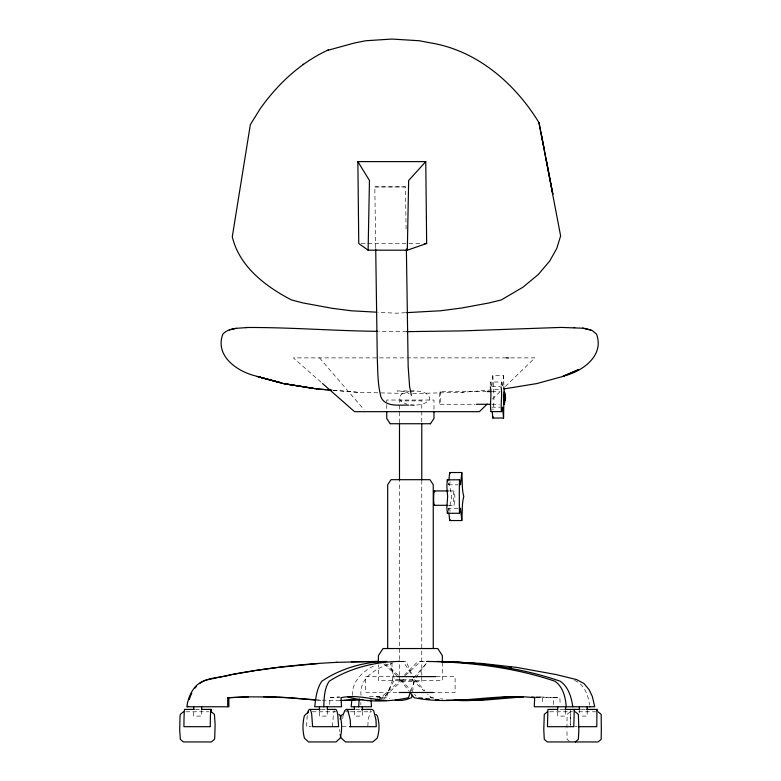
<?xml version="1.0" encoding="UTF-8"?>
<svg xmlns="http://www.w3.org/2000/svg" width="781" height="781" viewBox="0 0 781 781"><rect width="100%" height="100%" fill="white"/><g stroke="black" fill="none" stroke-linecap="round" stroke-linejoin="round"><path stroke-width="0.59" stroke-dasharray="3.9 2.93" d="M399.491 676.59L399.491 681.462L421.769 681.462L421.769 676.59M399.491 675.37L399.491 660.726M399.491 659.506L399.491 481.379M399.491 422.814L399.491 400.858L421.769 400.858L421.769 422.814M421.769 675.37L421.769 481.379M442.349 662.425L442.349 680.632L378.385 680.632L378.385 664.699M570.442 725.422L570.501 710.769M579.336 712.662L579.336 710.368M587.185 710.368L587.185 716.099L579.863 716.099M332.501 726.496L333.38 714.498A17.153 3.085 90 0 1 334.366 710.769M450.11 481.682C448.548 487.217 451.662 491.337 451.682 496.531C451.662 501.724 448.548 505.844 450.11 511.379M503.882 385.306L503.55 375.602L492.85 375.602L491.942 385.863M553.592 704.501L553.836 697.716L559.899 697.716L560.143 704.501M367.841 726.125L368.183 719.672L370.487 710.632M490.361 385.404L490.839 382.016L501.539 382.016L502.212 385.482M501.06 385.404L501.539 382.016M361.037 695.373C358.87 677.059 377.975 667.247 392.853 662.884M329.641 704.501L330.08 697.716L339.589 696.779M448.733 483.048L448.421 484.806L448.157 483.703M502.642 385.863L503.55 375.602M307.226 715.601L306.494 726.681L311.307 726.681M352.377 695.373C351.997 681.686 362.15 671.631 373.728 665.978M412.524 691.683L414.281 679.607M342.654 718.588L343.396 714.234M448.157 509.368L448.421 508.255L458.105 508.255M410.835 690.921L414.809 679.607L392.706 679.607L386.302 697.716L383.578 699.054M415.98 677.703L426.924 662.454M413.813 677.801L426.446 663.313M404.275 675.301L417.903 661.507L424.083 661.409M492.391 399.062L500.201 391.496M505.405 386.458L534.907 357.883L506.918 357.883M405.398 675.497L420.52 661.507L427.529 661.409M403.318 679.607L383.022 697.716L379.488 698.029M401.278 679.607L380.63 697.716L377.116 698.029M570.189 711.784L567.074 714.39L566.947 727.55M379.449 698.995L384.594 697.716L394.503 679.607L390.061 662.639M409.303 391.418L403.416 393.116L401.034 394.61L399.111 398.173L401.288 401.707L406.989 404.255M412.719 393.526L461.991 392.355L499.371 389.28M375.7 247.762L374.821 186.903L405.476 186.913L406.13 231.937M405.476 186.913L374.821 186.903M461.991 392.355L463.26 392.257M410.21 391.232C416.79 390.812 426.982 390.588 429.745 397.939L429.286 399.774C424.434 405.817 415.58 405.075 408.629 405.154M405.534 312.693L395.957 313.21L377.809 312.254M375.876 696.847L383.627 697.052L389.582 698.653M401.795 661.458L406.149 661.507L413.325 677.478M339.794 700.469L316.793 700.088M361.183 243.506L420.598 243.506M506.303 357.883L293.334 357.883L321.665 382.768M491.747 386.458L500.065 386.458M414.174 390.959L397.236 390.959L404.929 391.847L408.141 392.95M440.084 391.564A6.355 0.664 -90 0 1 440.66 401.092A6.355 0.664 -90 0 1 439.508 401.092A6.355 0.664 -90 0 1 440.084 391.564L486.036 391.564M492.089 391.564L499.342 391.564M440.084 404.275L475.151 404.275M492.089 404.275L499.342 404.275M491.747 407.174L500.065 407.174M448.421 484.806L458.105 484.806M449.485 490.937L454.122 490.937M448.323 505.307L454.122 505.307A7.185 0.752 90 0 0 454.776 494.529A7.185 0.752 90 0 0 453.478 494.529A7.185 0.752 90 0 0 454.122 505.307M400.682 661.409L404.138 661.409M396.865 676.619L365.323 676.619L365.323 692.493L398.125 692.493M436.267 676.619L455.098 676.619L455.098 692.493L433.953 692.493M369.442 696.691L380.074 696.691M330.08 697.716L339.764 697.716M535.805 697.716L542.522 697.716L542.834 704.501M195.416 709.412L200.2 709.412M321.342 709.412L326.077 709.412M355.745 709.412L360.422 709.412M559.879 709.412L564.673 709.412M581.318 709.412L584.91 709.412M185.888 711.784L208.908 711.784M312.117 711.784L335.996 711.784M345.641 711.784L349.195 711.784M350.376 711.784L371.678 711.784M549.814 711.784L572.61 711.784M578.672 711.784L595.659 711.784M342.156 726.681L348.814 726.681M574.855 726.681L577.286 726.681M406.696 331.642L378.922 331.349M399.882 661.409L403.279 661.507L413.53 677.596M333.038 390.266L358.635 392.355L409.117 393.546M553.836 697.716L536.508 696.847L559.899 697.716M414.672 405.154L408.844 404.597M536.527 697.355L542.522 697.716M317.467 700.01L320.981 700.245M333.36 390.266L358.635 392.355M433.309 697.97L430.907 697.716L427.51 694.426M440.533 698.741L442.944 698.995M433.572 697.989L431.327 697.716L428.144 694.27M574.513 680.417C584.227 684.176 588.278 695.158 589.518 704.755M448.421 508.255L448.821 511.438M569.408 741.296L567.074 739.353L566.947 729.766M385.218 663.87L398.798 675.672M383.774 663.87L396.904 675.672M412.241 679.607L424.112 691.126M414.604 679.607L424.962 690.814M400.946 679.607L411.284 690.814M414.457 694.27L416.048 695.988M319.507 357.883L364.19 409.849M400.009 679.607L408.961 691.048M492.85 375.602C493.436 387.581 494.695 398.29 493.241 409.937M490.839 382.016L491.513 385.482M339.53 729.522L339.764 731.533M492.02 408.736L492.108 409.986M391.857 662.708L392.706 679.607M570.579 710.632L570.638 725.051M360.822 702.519L360.832 704.755M565.581 710.368L565.581 716.099L557.741 716.099L557.741 711.52M433.982 409.283L433.982 400.038L386.741 400.038L386.741 403.504M386.741 404.656L386.741 409.283M362.286 711.52L362.286 716.099L354.369 716.099L354.369 710.368M327.346 710.368L327.346 716.099L319.429 716.099L319.429 711.52M201.683 710.368L201.683 716.099L193.747 716.099L193.747 710.368"/><path stroke-width="1.17" d="M387.679 648.015L387.679 484.728L391.017 479.69L429.989 479.69L433.25 484.728L433.25 648.015M399.491 480.159L399.491 424.034M421.769 480.159L421.769 424.034M442.349 662.425L442.349 655.601L437.76 648.533L383.071 648.533L378.385 655.601L378.385 662.425M579.336 709.226L579.336 706.942M587.185 709.226L587.185 706.942M227.671 706.766L227.73 697.716L247.323 696.847L277.177 697.023M368.115 250.184L369.462 180.479L357.874 161.618L425.772 161.618L426.66 243.506L407.331 250.184L368.115 250.184L358.762 243.506L357.874 161.618M407.331 250.184L408.639 180.509L425.772 161.618M503.833 386.849C503.267 391.837 507.689 397.275 504.204 402M586.111 709.412L596.899 709.412L596.801 726.681L578.506 726.681M350.552 726.681L350.259 720.014L348.004 710.769L346.393 709.412L344.772 710.632L343.396 714.234M448.909 479.983L449.671 472.525L461.776 472.525C462.596 480.666 461.639 488.808 463.787 496.531C461.639 504.253 462.596 512.404 461.776 520.546L449.671 520.546L448.909 513.078M358.664 706.766L359.211 698.849M187.791 706.766L187.84 706.229M351.84 699.698L351.206 706.766L371.492 706.766L371.014 699.981M411.997 695.305L411.646 697.716L406.442 699.503L402.098 700.401L395.235 700.245M450.051 519.355L449.671 520.546M493.192 416.986L492.85 418.03L492.186 411.441M447.698 512.18L447.386 513.283L446.83 507.835L447.64 496.531L446.859 486.739L447.24 479.846L459.492 479.778L460.526 484.806L461.776 472.525M340.155 718.989L341.248 715.572L342.605 714.39M189.197 699.698L190.281 696.506M410.445 692.054L408.453 697.716C388.596 702.06 367.578 702.353 347.887 697.052M490.341 386.829C491.991 394.678 489.502 404.773 490.976 411.275M447.386 513.283L459.492 513.283L460.526 508.255L461.776 520.546M490.839 411.616L501.529 411.616L502.544 407.233L503.55 418.03L492.85 418.03M190.662 695.656L191.784 693.108M430.39 423.741L433.982 418.518L433.982 411.587M503.55 418.03L503.794 404.197M195.084 688.071L196.373 686.45M487.188 404.109L479.378 411.675L354.564 411.675L322.582 383.569M308.544 711.784L304.395 715.679C302.511 722.972 302.481 730.879 304.444 738.162L308.602 741.95L336.055 741.95L340.194 738.055C342.088 730.762 342.117 722.855 340.155 715.572L339.061 714.39M183.467 711.784L180.362 714.39L180.06 715.572L179.679 729.522L180.343 739.353L183.447 741.95L211.309 741.95L214.424 739.353L214.726 738.162L215.107 724.212L214.433 714.39L211.329 711.784M547.383 711.784L544.279 714.39L543.781 729.522L544.269 739.353L547.374 741.95L598.08 741.95L601.194 739.353L601.321 729.522L601.185 714.39L598.08 711.784M575.255 741.95L578.36 739.353L578.858 729.766L578.37 714.39L575.265 711.784M302.784 64.442L303.282 64.149M544.025 148.117L538.958 122.627C515.03 83.372 477.015 50.511 430.741 42.926L419.338 40.749L391.916 39.05L365.752 40.749L354.418 43.004L327.434 50.404M328.313 49.906C300.431 62.714 277.626 84.055 260.063 108.959L250.359 124.599L232.289 236.741C239.279 266.614 265.638 286.529 291.498 299.943L302.872 302.921L332.091 308.3L351.138 310.77L376.598 312.185M459.492 479.778C459.238 490.702 459.238 502.359 459.492 513.283M562.515 376.54L578.565 369.628L562.515 376.54L536.859 383.559L504.184 388.889M563.784 376.003C582.362 371.492 604.592 355.745 596.538 334.131L592.047 330.422L582.577 328.147M377.711 331.32C334.17 330.89 290.708 327.307 247.167 327.493C239.113 328.459 228.706 327.405 222.8 334.248C214.746 355.824 237.043 371.453 255.553 375.934L283.249 383.549L314.665 388.587L283.249 383.549L260.132 377.213M229.331 329.924L236.526 328.254M232.24 674.54L208.185 679.607A23.176 23.069 61.2 0 0 203.49 681.217M233.421 674.335L254.596 670.703M255.777 670.498L277.216 667.54M278.407 667.374L318.326 663.518M379.771 700.401L375.436 700.245M245.634 327.61L247.167 327.493M508.001 697.208L510.286 697.052M337.187 662.347C301.71 664.006 266.35 668.048 231.44 674.54C219.646 678.328 204.798 676.776 195.611 686.45C190.584 692.044 187.782 699.366 186.874 706.766L228.882 706.766L228.823 697.716L248.553 696.847M344.333 700.401L360.705 699.503M362.96 699.503L340.731 700.479M406.725 312.634L440.63 310.77L461.854 307.987L489.228 302.921L501.246 299.943L523.006 287.174L538.255 274.502L549.629 261.157L556.746 248.514L560.631 235.911L538.958 122.627M336.055 662.347L378.072 661.439M366.728 700.596L371.541 700.401M472.446 700.245L446.254 700.176M522.84 696.906L482.804 700.245L458.125 700.176M518.643 696.798L522.216 696.691M351.304 661.741L379.097 661.458M386.839 661.409C363.966 661.81 340.78 668.38 321.84 681.217C316.695 688.657 315.758 698.019 314.714 706.766L341.561 706.766L340.975 697.716C356.312 694.407 371.336 699.337 386.507 700.596M399.882 661.409C375.231 661.732 350.044 667.882 329.221 681.217C324.222 688.657 324.095 698.097 323.812 706.766M424.239 243.506L426.66 243.506M506.303 357.883L508.734 357.883M487.246 391.564L490.878 391.564M476.361 404.275L490.878 404.275M408.629 405.154C399.852 404.714 385.189 407.467 380.982 396.982C377.594 384.496 377.838 371.356 377.291 358.518L375.72 248.983M390.402 423.741L430.595 423.741M434.382 490.937L448.323 490.937M434.382 505.307L447.162 505.307M396.865 676.619L435.691 676.619M399.159 692.493L433.475 692.493M227.73 697.716L228.823 697.716M194.215 709.412L184.638 709.412A16.909 0.683 90 0 0 183.945 726.125L183.945 726.681L210.294 726.681L210.284 726.125A16.909 0.683 90 0 1 210.655 711.325A16.909 0.683 90 0 1 211.358 712.37M201.4 709.412L210.977 709.412M309.52 709.412L320.161 709.412M327.259 709.412L335.537 709.412A17.153 3.085 90 0 1 337.714 714.234L338.622 726.681L312.595 726.681L311.697 714.234A17.153 3.085 90 0 0 307.577 713.375M346.393 709.412L354.574 709.412M361.583 709.412L372.107 709.412L373.718 710.769L375.973 720.014L376.266 726.681L349.458 726.681M557.478 709.412L547.901 709.412L547.461 726.681L573.81 726.681L574.25 709.412L574.416 710.769M564.673 709.412L580.117 709.412M590.778 329.904L583.846 328.254L561.197 327.415L462.235 330.89L406.696 331.642M436.921 661.439C478.607 662.268 520.751 667.589 560.241 681.217C568.47 686.938 571.467 697.306 572.766 706.766M426.514 661.429C469.879 662.122 513.752 667.325 554.93 681.217C563.091 686.88 565.561 697.394 566.225 706.766M523.436 696.779C500.24 695.568 477.425 702.529 454.23 700.137M441.294 661.595L450.442 661.907M442.768 661.458L481.516 663.42L516.563 667.374L556.033 674.54L576.622 679.607L584.042 683.56L589.138 689.691L592.33 696.506L594.751 706.766L534.263 706.766L534.692 697.716C494.432 693.02 454.308 705.926 414.184 697.716L409.713 691.995M263.441 696.691L288.345 697.765L315.631 700.01M456.524 662.181L464.929 662.678M531.734 697.062L535.336 697.277M435.32 699.503L438.961 699.727M278.3 697.052L289.897 697.765M284.772 383.783L316.188 388.879L330.949 390.07M316.305 699.932L291.059 697.863M470.865 663.089L475.619 663.42M316.188 388.879L331.837 390.168M573.469 327.493L574.738 327.6M481.35 663.967L484.786 664.289M489.365 664.729L492.811 665.051M418.821 697.833L422.355 698.194M425.889 698.546L429.423 698.907M509.075 667.081L511.399 667.374M258.609 376.92L280.203 382.553L257.086 376.491M501.529 411.616C500.406 403.533 502.583 395.069 501.041 386.829M375.886 714.39L377.233 715.679C379.576 722.874 379.615 730.996 377.174 738.162L372.781 741.95L345.573 741.95L341.19 738.055L340.116 734.55M390.207 423.741L386.741 418.518L386.741 411.587M449.671 472.525L450.051 473.706M447.386 479.778L447.698 480.891M411.392 395.401L409.615 386.732L408.16 366.494L406.374 248.963M541.379 134.752L552.85 194.235L546.231 159.588M589.665 706.229L589.694 706.766M596.899 709.412L596.938 710.632M565.581 706.942L565.581 709.226M557.741 706.942L557.741 710.368M362.286 706.942L362.286 710.368M354.369 706.942L354.369 709.226M327.346 706.942L327.346 709.226M319.429 706.942L319.429 710.368M201.683 706.942L201.683 709.226M193.747 706.942L193.747 709.226M434.578 505.063A7.185 0.752 -90 0 1 433.64 497.185A7.185 0.752 -90 0 1 434.763 491.893M199.575 683.56A23.176 23.069 61.2 0 1 202.474 681.735M503.608 394.747A6.355 0.664 90 0 0 504.184 404.275A6.355 0.664 90 0 0 504.76 394.747A6.355 0.664 90 0 0 503.608 394.747"/></g></svg>
